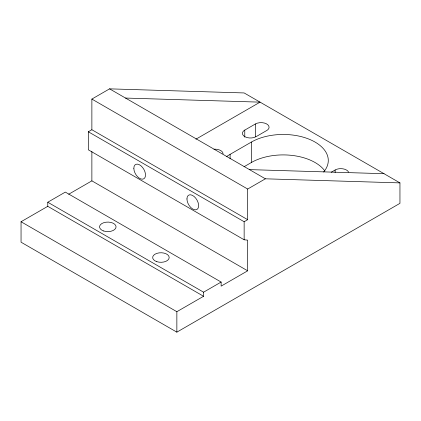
<?xml version="1.0" encoding="UTF-8"?>
<svg xmlns="http://www.w3.org/2000/svg" width="421" height="421" viewBox="0 0 421 421"><rect width="100%" height="100%" fill="white"/><g stroke="black" fill="none" stroke-linecap="round" stroke-linejoin="round"><path stroke-width="0.63" d="M91.873 99.077L247.68 189.034L247.68 219.694L91.873 129.736L91.873 99.077L109.576 88.852L244.143 92.946L399.95 182.898L399.95 203.343L176.857 332.148L21.05 242.191L21.05 221.746L47.768 206.322L203.575 296.279L203.575 292.19L47.768 202.233L47.768 206.322M47.768 202.233L65.318 192.097L221.13 282.054L221.13 286.143L247.68 270.814L247.68 240.144L244.143 239.77L88.331 149.813L88.331 131.778L91.873 129.736M68.707 194.228L91.873 180.856L247.68 270.814M195.918 139.188L260.078 102.145L125.511 98.056M244.769 130.105L255.389 123.974A8.015 4.626 0 0 1 268.798 126.047L269.072 127.242A8.015 4.626 0 0 1 266.725 130.515L256.1 136.651A8.015 4.626 0 0 1 243.496 135.688L242.696 134.573A8.015 4.626 0 0 1 244.769 130.105L244.769 137.135M226.735 156.523A45.073 26.023 0 0 1 230.103 154.349L251.348 142.082A45.073 26.023 0 0 1 309.477 139.335A45.073 26.023 0 0 1 323.633 172M244.08 166.727L251.348 162.527A45.073 26.023 0 0 1 324.859 170.968M247.68 189.034L265.388 178.809L399.95 182.898M88.331 131.778L244.143 221.735L247.68 219.694M331.211 172.268L335.127 170.005A8.015 4.626 0 0 1 340.789 168.653L342.862 168.81A8.015 4.626 0 0 1 348.53 172.084M203.575 292.19L221.13 282.054M21.05 221.746L176.857 311.703L203.575 296.279M249.453 169.61L384.015 173.699M109.576 88.852L265.388 178.809M335.127 170.005L335.127 172.563M255.389 123.974L255.389 136.751M251.348 142.082L251.348 162.527M244.143 221.735L244.143 239.77M230.103 154.349L230.103 158.822M176.857 311.703L176.857 332.148M91.873 151.492L91.873 180.856M213.979 149.234A8.015 4.626 0 0 1 217.094 149.355L219.031 149.818A8.015 4.626 0 0 1 223.035 153.823M103.677 230.987A8.262 4.773 0 0 0 116.07 226.856A8.262 4.773 0 0 0 103.677 222.725A8.262 4.773 0 0 0 103.677 230.987M156.791 261.657A8.262 4.773 0 0 0 169.189 257.52A8.262 4.773 0 0 0 156.791 253.389A8.262 4.773 0 0 0 156.791 261.657M133.836 168.274A8.262 4.773 60 0 0 142.598 179.178A8.262 4.773 60 0 0 142.598 167.49A8.262 4.773 60 0 0 133.836 168.274M186.95 198.938A8.262 4.773 60 0 0 195.718 209.842A8.262 4.773 60 0 0 195.718 198.159A8.262 4.773 60 0 0 186.95 198.938"/></g></svg>
